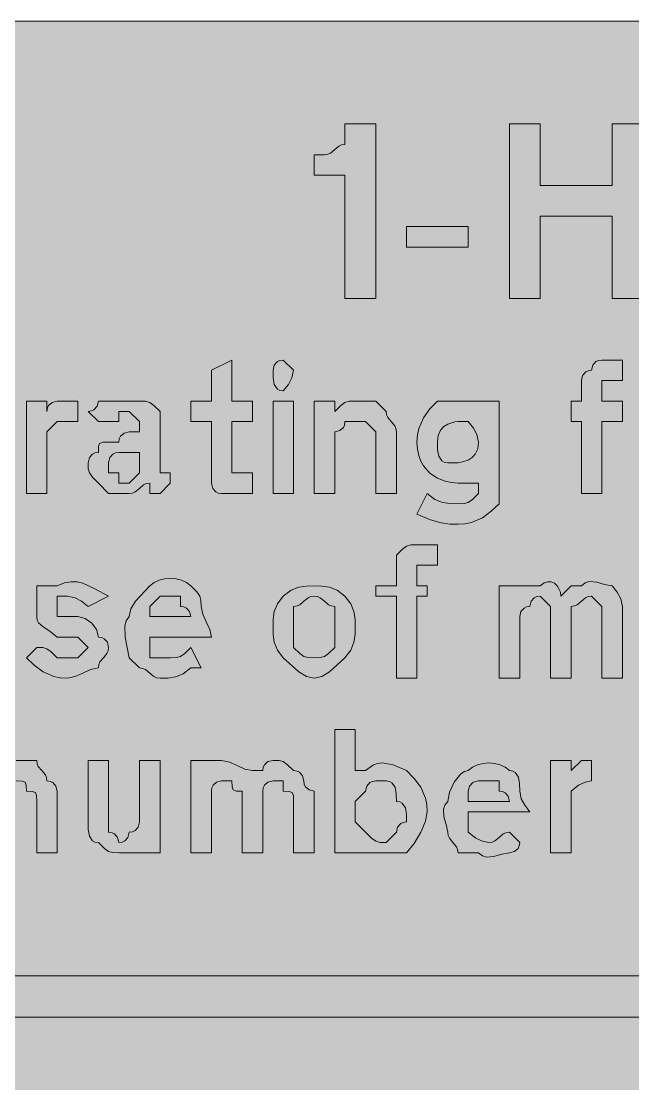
# Model space of a CAD drawing. Header units: metres. Extents: x 10 to 558, y 11 to 259.
# Drawn here: x 135.2 to 206.6, y 135.2 to 259.4 of the extents above; entities that cross this region are included whole.
import ezdxf

# ---------------------------------------------------------------- set-up
doc = ezdxf.new("R2010")
doc.units = ezdxf.units.M
for name, color, linetype, true_color in [('FILL_FIREBRICK_C36B00', 7, 'Continuous', 0xc36b00), ('FILL_WHITE_FFFFFF', 7, 'Continuous', 0xffffff), ('STROKE_WHITE_FFFFFF', 7, 'Continuous', 0xffffff)]:
    doc.layers.add(name, color=color, linetype=linetype, true_color=true_color)

msp = doc.modelspace()

# ---------------------------------------------------------------- hatches: boundary and pattern name
at = {"layer": 'FILL_FIREBRICK_C36B00', "true_color": 0xc36b00}
h = msp.add_hatch(color=7, dxfattribs=at)
h.dxf.hatch_style = 1
h.paths.add_polyline_path([(551.8, 259.39), (552.54, 259.23), (553.8, 258.69), (554.83, 257.92), (555.75, 257.04), (556.54, 256.54), (557.14, 255.95), (557.56, 255.31), (557.85, 254.64), (558.11, 253.33), (558.15, 252.24), (558.15, 18.24), (558.15, 15.84), (555.75, 13.44), (554.83, 12.56), (553.8, 11.79), (552.54, 11.25), (551.8, 11.09), (550.95, 11.04), (16.95, 11.04), (16.05, 11.06), (15.15, 11.19), (14.25, 11.55), (13.35, 12.24), (12.6, 12.39), (11.83, 12.75), (10.95, 13.44), (10.55, 13.94), (10.26, 14.53), (9.9, 15.84), (9.75, 18.24), (9.75, 252.24), (9.75, 254.64), (9.94, 255.52), (10.35, 256.29), (10.95, 257.04), (11.83, 257.75), (12.6, 258.24), (13.14, 258.73), (13.3, 259.04), (13.35, 259.44), (16.95, 259.44), (550.95, 259.44), (551.8, 259.39)])
at = {"layer": 'FILL_WHITE_FFFFFF', "true_color": 0xffffff}
h = msp.add_hatch(color=7, dxfattribs=at)
h.dxf.hatch_style = 1
h.paths.add_polyline_path([(172.95, 227.04), (172.95, 241.44), (169.35, 241.44), (169.35, 243.84), (170.55, 243.84), (170.95, 243.89), (171.26, 244.03), (171.75, 244.44), (172.24, 244.85), (172.55, 244.99), (172.95, 245.04), (172.95, 246.24), (172.95, 247.44), (176.55, 247.44), (176.55, 227.04), (172.95, 227.04)])
h = msp.add_hatch(color=7, dxfattribs=at)
h.dxf.hatch_style = 1
h.paths.add_polyline_path([(204.15, 236.64), (195.75, 236.64), (195.75, 227.04), (192.15, 227.04), (192.15, 247.44), (195.75, 247.44), (195.75, 240.24), (204.15, 240.24), (204.15, 247.44), (207.75, 247.44), (207.75, 227.04), (204.15, 227.04), (204.15, 236.64)])
h = msp.add_hatch(color=7, dxfattribs=at)
h.dxf.hatch_style = 1
h.paths.add_polyline_path([(180.15, 235.44), (187.35, 235.44), (187.35, 233.04), (180.15, 233.04), (180.15, 235.44)])
h = msp.add_hatch(color=7, dxfattribs=at)
h.dxf.hatch_style = 1
h.paths.add_polyline_path([(160.95, 206.64), (162.15, 206.64), (162.15, 204.24), (158.55, 204.24), (158.15, 204.29), (157.86, 204.43), (157.5, 204.84), (157.35, 205.44), (157.35, 206.64), (157.35, 212.64), (154.95, 212.64), (154.95, 215.04), (157.35, 215.04), (157.35, 218.64), (159.75, 219.84), (159.75, 215.04), (162.15, 215.04), (162.15, 212.64), (159.75, 212.64), (159.75, 206.64), (160.95, 206.64)])
h = msp.add_hatch(color=7, dxfattribs=at)
h.dxf.hatch_style = 1
h.paths.add_polyline_path([(166.76, 217.76), (166.35, 216.99), (165.75, 216.24), (165.35, 216.29), (165.06, 216.45), (164.7, 216.99), (164.57, 217.76), (164.55, 218.64), (164.7, 219.24), (165.06, 219.65), (165.35, 219.79), (165.75, 219.84), (166.95, 218.64), (166.76, 217.76)])
h = msp.add_hatch(color=7, dxfattribs=at)
h.dxf.hatch_style = 1
h.paths.add_polyline_path([(202.95, 204.24), (200.55, 204.24), (200.55, 212.64), (199.35, 212.64), (199.35, 215.04), (200.55, 215.04), (200.55, 217.44), (200.7, 218.04), (201.06, 218.45), (201.35, 218.59), (201.75, 218.64), (201.9, 219.24), (202.26, 219.65), (202.55, 219.79), (202.95, 219.84), (204.15, 219.84), (205.35, 219.84), (205.35, 217.44), (204.15, 217.44), (202.95, 217.44), (202.95, 216.24), (202.95, 215.04), (205.35, 215.04), (205.35, 212.64), (202.95, 212.64), (202.95, 204.24)])
h = msp.add_hatch(color=7, dxfattribs=at)
h.dxf.hatch_style = 1
h.paths.add_polyline_path([(138.2, 214.24), (138.34, 214.53), (138.75, 214.89), (139.35, 215.04), (141.75, 215.04), (141.75, 212.64), (139.35, 212.64), (138.15, 211.44), (138.15, 210.24), (138.15, 204.24), (135.75, 204.24), (135.75, 215.04), (138.15, 215.04), (138.15, 213.84), (138.2, 214.24)])
h = msp.add_hatch(color=7, dxfattribs=at)
h.dxf.hatch_style = 1
h.paths.add_polyline_path([(143.64, 214.03), (144, 214.44), (144.15, 215.04), (145.35, 215.04), (146.55, 215.04), (148.95, 215.04), (149.66, 215.02), (150.15, 214.89), (150.64, 214.53), (151.35, 213.84), (151.35, 212.64), (151.35, 210.24), (151.35, 206.64), (152.55, 206.64), (152.55, 205.44), (151.35, 204.24), (150.15, 204.24), (150.15, 205.44), (149.75, 205.39), (149.44, 205.25), (148.95, 204.84), (148.46, 204.43), (148.15, 204.29), (147.75, 204.24), (146.55, 204.24), (145.35, 204.24), (144.15, 205.44), (143.46, 206.15), (143.1, 206.64), (142.97, 207.13), (142.95, 207.84), (143.1, 208.44), (143.46, 208.85), (143.75, 208.99), (144.15, 209.04), (144.17, 209.73), (144.3, 210.09), (144.66, 210.22), (145.35, 210.24), (146.55, 210.24), (146.6, 210.64), (146.74, 210.93), (147.15, 211.29), (147.75, 211.44), (148.95, 211.44), (148.95, 212.64), (147.75, 213.84), (146.55, 213.84), (146.55, 212.64), (145.35, 212.64), (144.15, 212.64), (142.95, 213.84), (143.35, 213.89), (143.64, 214.03)])
h.paths.add_polyline_path([(148.95, 206.64), (148.95, 207.84), (148.95, 209.04), (147.75, 209.04), (146.55, 209.04), (146.15, 208.99), (145.86, 208.85), (145.5, 208.44), (145.35, 207.84), (145.35, 206.64), (146.55, 206.64), (146.55, 205.44), (147.75, 205.44), (148.95, 206.64)], flags=16)
h = msp.add_hatch(color=7, dxfattribs=at)
h.dxf.hatch_style = 1
h.paths.add_polyline_path([(164.55, 204.24), (164.55, 215.04), (166.95, 215.04), (166.95, 204.24), (164.55, 204.24)])
h = msp.add_hatch(color=7, dxfattribs=at)
h.dxf.hatch_style = 1
h.paths.add_polyline_path([(172.95, 212.64), (172.9, 212.24), (172.76, 211.95), (172.35, 211.59), (171.75, 211.44), (171.75, 204.24), (169.35, 204.24), (169.35, 215.04), (171.75, 215.04), (171.75, 213.84), (172.46, 214.53), (172.95, 214.89), (173.44, 215.02), (174.15, 215.04), (176.55, 215.04), (177.75, 213.84), (177.8, 213.44), (177.94, 213.13), (178.35, 212.64), (178.76, 212.15), (178.9, 211.84), (178.95, 211.44), (178.95, 204.24), (176.55, 204.24), (176.55, 211.44), (175.35, 212.64), (174.15, 212.64), (172.95, 212.64)])
h = msp.add_hatch(color=7, dxfattribs=at)
h.dxf.hatch_style = 1
h.paths.add_polyline_path([(190.95, 204.24), (190.95, 203.04), (190.03, 202.16), (189, 201.39), (187.74, 200.85), (187, 200.69), (186.15, 200.64), (185.23, 200.66), (184.2, 200.79), (182.94, 201.15), (181.35, 201.84), (182.55, 204.24), (183.45, 203.55), (184.35, 203.19), (185.25, 203.06), (186.15, 203.04), (186.86, 203.06), (187.35, 203.19), (187.84, 203.55), (188.55, 204.24), (188.55, 205.44), (187.35, 205.44), (186.15, 205.44), (185.4, 205.51), (184.63, 205.69), (183.75, 206.04), (182.87, 206.61), (182.1, 207.46), (181.79, 208.01), (181.56, 208.66), (181.4, 209.4), (181.35, 210.24), (181.4, 211.09), (181.56, 211.83), (182.1, 213.09), (182.87, 214.12), (183.75, 215.04), (186.15, 215.04), (187.35, 215.04), (188.55, 215.04), (190.95, 215.04), (190.95, 204.24)])
h.paths.add_polyline_path([(184.95, 212.34), (184.51, 212.05), (184.12, 211.63), (183.85, 211.03), (183.75, 210.24), (183.77, 209.36), (183.9, 208.59), (184.26, 208.05), (184.55, 207.89), (184.95, 207.84), (186.15, 207.84), (186.52, 207.88), (187.35, 208.14), (187.79, 208.43), (188.17, 208.85), (188.45, 209.45), (188.55, 210.24), (188.36, 211.12), (187.95, 211.89), (187.35, 212.64), (186.15, 212.64), (185.77, 212.6), (184.95, 212.34)], flags=16)
h = msp.add_hatch(color=7, dxfattribs=at)
h.dxf.hatch_style = 1
h.paths.add_polyline_path([(181.35, 182.64), (178.95, 182.64), (178.95, 192.24), (176.55, 192.24), (176.55, 193.44), (178.95, 193.44), (178.95, 195.84), (178.95, 197.04), (179.66, 197.73), (180.15, 198.09), (180.64, 198.22), (181.35, 198.24), (182.55, 198.24), (183.75, 198.24), (183.75, 195.84), (182.55, 195.84), (181.35, 195.84), (181.35, 194.64), (181.35, 193.44), (182.55, 193.44), (182.55, 192.24), (181.35, 192.24), (181.35, 182.64)])
h = msp.add_hatch(color=7, dxfattribs=at)
h.dxf.hatch_style = 1
h.paths.add_polyline_path([(140.55, 189.84), (141.75, 189.84), (142.63, 189.63), (143.4, 189.09), (143.94, 188.32), (144.15, 187.44), (144.55, 187.39), (144.84, 187.25), (145.2, 186.84), (145.35, 186.24), (145.3, 185.84), (145.16, 185.53), (144.75, 185.04), (144.34, 184.55), (144.2, 184.24), (144.15, 183.84), (143.25, 183.65), (142.35, 183.24), (141.45, 182.83), (140.55, 182.64), (139.7, 182.69), (138.96, 182.85), (137.7, 183.39), (136.67, 184.16), (135.75, 185.04), (136.95, 186.24), (137.66, 186.22), (138.15, 186.09), (138.64, 185.73), (139.35, 185.04), (140.55, 185.04), (141.75, 185.04), (142.95, 186.24), (141.75, 187.44), (140.55, 187.44), (139.35, 187.44), (138.47, 188.15), (137.7, 188.64), (137.16, 189.13), (137, 189.44), (136.95, 189.84), (136.95, 191.04), (136.95, 192.24), (136.95, 193.44), (139.35, 193.44), (140.2, 193.78), (140.96, 193.93), (141.67, 193.9), (142.35, 193.74), (143.74, 193.1), (145.35, 192.24), (142.95, 191.04), (142.2, 191.64), (141.43, 192.05), (140.55, 192.24), (139.35, 192.24), (139.35, 191.04), (139.35, 189.84), (140.55, 189.84)])
h = msp.add_hatch(color=7, dxfattribs=at)
h.dxf.hatch_style = 1
h.paths.add_polyline_path([(150.64, 182.83), (150.15, 183.24), (149.66, 183.65), (149.35, 183.79), (148.95, 183.84), (147.75, 185.04), (147.3, 187.44), (147.24, 188.75), (147.41, 189.34), (147.75, 189.84), (147.96, 190.74), (148.5, 191.64), (150.15, 193.44), (150.65, 193.83), (151.24, 194.11), (151.88, 194.28), (152.55, 194.34), (153.22, 194.28), (153.86, 194.11), (154.45, 193.83), (154.95, 193.44), (155.64, 192.73), (156, 192.24), (156.13, 191.75), (156.15, 191.04), (156.34, 190.14), (156.75, 189.24), (157.16, 188.34), (157.35, 187.44), (150.15, 187.44), (150.15, 186.24), (150.15, 185.04), (152.55, 185.04), (153.26, 185.06), (153.75, 185.19), (154.24, 185.55), (154.95, 186.24), (156.15, 183.84), (154.95, 183.84), (154.05, 183.15), (153.15, 182.79), (152.25, 182.66), (151.35, 182.64), (150.95, 182.69), (150.64, 182.83)])
h.paths.add_polyline_path([(154.8, 190.44), (154.44, 190.85), (154.15, 190.99), (153.75, 191.04), (153.75, 192.24), (151.35, 192.24), (150.15, 191.04), (150.15, 189.84), (154.95, 189.84), (154.8, 190.44)], flags=16)
h = msp.add_hatch(color=7, dxfattribs=at)
h.dxf.hatch_style = 1
h.paths.add_polyline_path([(194.55, 193.44), (195.75, 193.44), (196.2, 193.78), (196.63, 193.93), (197.04, 193.9), (197.4, 193.74), (197.71, 193.46), (197.94, 193.1), (198.1, 192.69), (198.15, 192.24), (199.35, 193.44), (200.55, 193.44), (201, 193.78), (201.45, 193.95), (202.35, 193.89), (203.25, 193.61), (204.15, 193.44), (204.75, 192.69), (205.16, 191.92), (205.35, 191.04), (205.35, 182.64), (202.95, 182.64), (202.95, 189.84), (202.95, 191.04), (201.75, 192.24), (201.35, 192.19), (201.04, 192.05), (200.55, 191.64), (200.06, 191.23), (199.75, 191.09), (199.35, 191.04), (199.35, 189.84), (199.35, 182.64), (196.95, 182.64), (196.95, 189.84), (196.95, 191.04), (195.75, 192.24), (195.35, 192.19), (195.06, 192.05), (194.7, 191.64), (194.55, 191.04), (194.15, 190.99), (193.86, 190.85), (193.5, 190.44), (193.35, 189.84), (193.35, 182.64), (190.95, 182.64), (190.95, 193.44), (193.35, 193.44), (194.55, 193.44)])
h = msp.add_hatch(color=7, dxfattribs=at)
h.dxf.hatch_style = 1
h.paths.add_polyline_path([(164.7, 190.44), (165.06, 191.34), (165.75, 192.24), (166.65, 192.93), (167.55, 193.29), (168.45, 193.42), (169.35, 193.44), (170.25, 193.42), (171.15, 193.29), (172.05, 192.93), (172.95, 192.24), (173.64, 191.34), (174, 190.44), (174.13, 189.54), (174.15, 188.64), (174.13, 187.74), (174, 186.84), (173.64, 185.94), (172.95, 185.04), (171.15, 183.39), (170.25, 182.85), (169.35, 182.64), (168.45, 182.85), (167.55, 183.39), (165.75, 185.04), (165.06, 185.94), (164.7, 186.84), (164.57, 187.74), (164.55, 188.64), (164.57, 189.54), (164.7, 190.44)])
h.paths.add_polyline_path([(168.64, 192.05), (168.15, 191.64), (167.66, 191.23), (167.35, 191.09), (166.95, 191.04), (166.95, 188.64), (166.95, 186.24), (167.66, 185.55), (168.15, 185.19), (168.64, 185.06), (169.35, 185.04), (170.06, 185.06), (170.55, 185.19), (171.04, 185.55), (171.75, 186.24), (171.75, 188.64), (171.75, 191.04), (171.35, 191.09), (171.04, 191.23), (170.55, 191.64), (170.06, 192.05), (169.75, 192.19), (169.35, 192.24), (168.95, 192.19), (168.64, 192.05)], flags=16)
h = msp.add_hatch(color=7, dxfattribs=at)
h.dxf.hatch_style = 1
h.paths.add_polyline_path([(176.76, 172.68), (177.3, 172.74), (178.56, 172.51), (180.15, 171.84), (181.03, 170.92), (181.8, 169.89), (182.34, 168.63), (182.5, 167.89), (182.55, 167.04), (182.34, 165.95), (181.8, 164.64), (181.03, 163.33), (180.15, 162.24), (177.75, 162.24), (175.35, 162.24), (174.15, 162.24), (171.75, 162.24), (171.75, 176.64), (174.15, 176.64), (174.15, 171.84), (175.35, 171.84), (176.27, 172.51), (176.76, 172.68)])
h.paths.add_polyline_path([(179.1, 165.24), (179.46, 165.65), (179.75, 165.79), (180.15, 165.84), (180.13, 166.72), (180, 167.49), (179.64, 168.03), (179.35, 168.19), (178.95, 168.24), (178.93, 169.12), (178.8, 169.89), (178.44, 170.43), (178.15, 170.59), (177.75, 170.64), (176.55, 170.64), (176.15, 170.59), (175.86, 170.45), (175.5, 170.04), (175.35, 169.44), (174.15, 168.24), (174.15, 165.84), (175.35, 164.64), (176.06, 163.95), (176.55, 163.59), (177.04, 163.46), (177.75, 163.44), (178.95, 164.64), (179.1, 165.24)], flags=16)
h = msp.add_hatch(color=7, dxfattribs=at)
h.dxf.hatch_style = 1
h.paths.add_polyline_path([(133.95, 170.49), (133.54, 170.13), (133.4, 169.84), (133.35, 169.44), (133.35, 168.24), (133.35, 162.24), (130.95, 162.24), (130.95, 173.04), (133.35, 173.04), (133.35, 171.84), (134.55, 173.04), (136.95, 173.04), (137, 172.64), (137.14, 172.33), (137.55, 171.84), (137.96, 171.35), (138.1, 171.04), (138.15, 170.64), (138.55, 170.59), (138.84, 170.45), (139.2, 170.04), (139.35, 169.44), (139.35, 162.24), (136.95, 162.24), (136.95, 168.24), (136.93, 168.93), (136.8, 169.29), (136.44, 169.42), (135.75, 169.44), (135.73, 170.13), (135.6, 170.49), (135.24, 170.62), (134.55, 170.64), (133.95, 170.49)])
h = msp.add_hatch(color=7, dxfattribs=at)
h.dxf.hatch_style = 1
h.paths.add_polyline_path([(145.84, 162.26), (145.35, 162.39), (144.86, 162.75), (144.15, 163.44), (143.75, 163.49), (143.46, 163.65), (143.1, 164.19), (142.97, 164.96), (142.95, 165.84), (142.95, 173.04), (145.35, 173.04), (145.35, 165.84), (145.35, 164.64), (145.75, 164.59), (146.04, 164.45), (146.4, 164.04), (146.55, 163.44), (146.95, 163.49), (147.24, 163.63), (147.6, 164.04), (147.75, 164.64), (148.15, 164.69), (148.44, 164.83), (148.8, 165.24), (148.95, 165.84), (148.95, 173.04), (151.35, 173.04), (151.35, 162.24), (148.95, 162.24), (147.75, 162.24), (146.55, 162.24), (145.84, 162.26)])
h = msp.add_hatch(color=7, dxfattribs=at)
h.dxf.hatch_style = 1
h.paths.add_polyline_path([(159.45, 172.85), (160.35, 172.44), (161.25, 172.03), (162.15, 171.84), (163.35, 171.84), (163.4, 172.24), (163.54, 172.53), (163.95, 172.89), (164.55, 173.04), (165.26, 173.02), (165.75, 172.89), (166.24, 172.53), (166.95, 171.84), (167.35, 171.79), (167.64, 171.65), (168, 171.24), (168.15, 170.64), (168.2, 170.24), (168.34, 169.95), (168.75, 169.59), (169.35, 169.44), (169.35, 162.24), (166.95, 162.24), (166.95, 168.24), (166.93, 168.93), (166.8, 169.29), (166.44, 169.42), (165.75, 169.44), (165.75, 170.64), (164.55, 170.64), (163.95, 170.49), (163.54, 170.13), (163.4, 169.84), (163.35, 169.44), (163.35, 168.24), (163.35, 162.24), (160.95, 162.24), (160.95, 168.24), (160.95, 169.44), (160.26, 169.46), (159.9, 169.59), (159.77, 169.95), (159.75, 170.64), (158.55, 170.64), (157.95, 170.49), (157.54, 170.13), (157.4, 169.84), (157.35, 169.44), (157.35, 168.24), (157.35, 162.24), (154.95, 162.24), (154.95, 173.04), (157.35, 173.04), (158.55, 173.04), (159.45, 172.85)])
h = msp.add_hatch(color=7, dxfattribs=at)
h.dxf.hatch_style = 1
h.paths.add_polyline_path([(186.1, 162.64), (185.96, 162.95), (185.55, 163.44), (185.14, 163.93), (185, 164.24), (184.95, 164.64), (184.78, 165.54), (184.5, 166.44), (184.44, 167.34), (184.61, 167.79), (184.95, 168.24), (185.16, 169.31), (185.7, 170.49), (186.47, 171.45), (186.9, 171.73), (187.35, 171.84), (187.85, 172.23), (188.44, 172.51), (189.08, 172.68), (189.75, 172.74), (190.42, 172.68), (191.06, 172.51), (191.65, 172.23), (192.15, 171.84), (192.55, 171.79), (192.84, 171.63), (193.2, 171.09), (193.33, 170.32), (193.35, 169.44), (193.54, 168.56), (193.95, 167.79), (194.55, 167.04), (187.35, 167.04), (187.35, 164.64), (188.23, 163.95), (189, 163.59), (189.75, 163.44), (190.15, 163.49), (190.46, 163.63), (190.95, 164.04), (191.44, 164.45), (191.75, 164.59), (192.15, 164.64), (193.35, 163.44), (193.3, 163.04), (193.16, 162.75), (192.75, 162.39), (192.15, 162.24), (191.25, 162.07), (190.35, 161.79), (189.45, 161.73), (189, 161.9), (188.55, 162.24), (186.15, 162.24), (186.1, 162.64)])
h.paths.add_polyline_path([(192, 168.84), (191.64, 169.25), (191.35, 169.39), (190.95, 169.44), (190.95, 170.64), (188.55, 170.64), (188.15, 170.59), (187.86, 170.45), (187.5, 170.04), (187.35, 169.44), (187.35, 168.24), (192.15, 168.24), (192, 168.84)], flags=16)
h = msp.add_hatch(color=7, dxfattribs=at)
h.dxf.hatch_style = 1
h.paths.add_polyline_path([(200.55, 173.04), (201.75, 173.04), (201.75, 170.64), (201, 170.49), (200.23, 170.13), (199.35, 169.44), (199.35, 168.24), (199.35, 162.24), (196.95, 162.24), (196.95, 173.04), (199.35, 173.04), (199.35, 171.84), (200.55, 173.04)])
h = msp.add_hatch(color=7, dxfattribs=at)
h.dxf.hatch_style = 1
h.paths.add_polyline_path([(62.55, 143.04), (62.55, 147.84), (495.75, 147.84), (490.95, 152.64), (498.15, 152.64), (505.35, 145.44), (498.15, 139.44), (490.95, 139.44), (495.75, 143.04), (62.55, 143.04)])

# ---------------------------------------------------------------- linework, layer by layer
at = {"layer": 'FILL_FIREBRICK_C36B00', "lineweight": 0, "true_color": 0xc36b00}
msp.add_lwpolyline([(16.95, 259.44), (550.95, 259.44)], dxfattribs=at)
at = {"layer": 'FILL_WHITE_FFFFFF', "lineweight": 0, "true_color": 0xffffff}
for points in [[(172.95, 227.04), (172.95, 241.44), (169.35, 241.44), (169.35, 243.84), (170.55, 243.84), (170.95, 243.89), (171.26, 244.03), (171.75, 244.44), (172.24, 244.85), (172.55, 244.99), (172.95, 245.04), (172.95, 246.24), (172.95, 247.44), (176.55, 247.44), (176.55, 227.04)], [(204.15, 236.64), (195.75, 236.64), (195.75, 227.04), (192.15, 227.04), (192.15, 247.44), (195.75, 247.44), (195.75, 240.24), (204.15, 240.24), (204.15, 247.44), (207.75, 247.44), (207.75, 227.04), (204.15, 227.04)], [(180.15, 235.44), (187.35, 235.44), (187.35, 233.04), (180.15, 233.04)], [(160.95, 206.64), (162.15, 206.64), (162.15, 204.24), (158.55, 204.24), (158.15, 204.29), (157.86, 204.43), (157.5, 204.84), (157.35, 205.44), (157.35, 206.64), (157.35, 212.64), (154.95, 212.64), (154.95, 215.04), (157.35, 215.04), (157.35, 218.64), (159.75, 219.84), (159.75, 215.04), (162.15, 215.04), (162.15, 212.64), (159.75, 212.64), (159.75, 206.64)], [(166.76, 217.76), (166.35, 216.99), (165.75, 216.24), (165.35, 216.29), (165.06, 216.45), (164.7, 216.99), (164.57, 217.76), (164.55, 218.64), (164.7, 219.24), (165.06, 219.65), (165.35, 219.79), (165.75, 219.84), (166.95, 218.64)], [(202.95, 204.24), (200.55, 204.24), (200.55, 212.64), (199.35, 212.64), (199.35, 215.04), (200.55, 215.04), (200.55, 217.44), (200.7, 218.04), (201.06, 218.45), (201.35, 218.59), (201.75, 218.64), (201.9, 219.24), (202.26, 219.65), (202.55, 219.79), (202.95, 219.84), (204.15, 219.84), (205.35, 219.84), (205.35, 217.44), (204.15, 217.44), (202.95, 217.44), (202.95, 216.24), (202.95, 215.04), (205.35, 215.04), (205.35, 212.64), (202.95, 212.64)], [(138.2, 214.24), (138.34, 214.53), (138.75, 214.89), (139.35, 215.04), (141.75, 215.04), (141.75, 212.64), (139.35, 212.64), (138.15, 211.44), (138.15, 210.24), (138.15, 204.24), (135.75, 204.24), (135.75, 215.04), (138.15, 215.04), (138.15, 213.84)], [(143.64, 214.03), (144, 214.44), (144.15, 215.04), (145.35, 215.04), (146.55, 215.04), (148.95, 215.04), (149.66, 215.02), (150.15, 214.89), (150.64, 214.53), (151.35, 213.84), (151.35, 212.64), (151.35, 210.24), (151.35, 206.64), (152.55, 206.64), (152.55, 205.44), (151.35, 204.24), (150.15, 204.24), (150.15, 205.44), (149.75, 205.39), (149.44, 205.25), (148.95, 204.84), (148.46, 204.43), (148.15, 204.29), (147.75, 204.24), (146.55, 204.24), (145.35, 204.24), (144.15, 205.44), (143.46, 206.15), (143.1, 206.64), (142.97, 207.13), (142.95, 207.84), (143.1, 208.44), (143.46, 208.85), (143.75, 208.99), (144.15, 209.04), (144.17, 209.73), (144.3, 210.09), (144.66, 210.22), (145.35, 210.24), (146.55, 210.24), (146.6, 210.64), (146.74, 210.93), (147.15, 211.29), (147.75, 211.44), (148.95, 211.44), (148.95, 212.64), (147.75, 213.84), (146.55, 213.84), (146.55, 212.64), (145.35, 212.64), (144.15, 212.64), (142.95, 213.84), (143.35, 213.89)], [(164.55, 204.24), (164.55, 215.04), (166.95, 215.04), (166.95, 204.24)], [(172.95, 212.64), (172.9, 212.24), (172.76, 211.95), (172.35, 211.59), (171.75, 211.44), (171.75, 204.24), (169.35, 204.24), (169.35, 215.04), (171.75, 215.04), (171.75, 213.84), (172.46, 214.53), (172.95, 214.89), (173.44, 215.02), (174.15, 215.04), (176.55, 215.04), (177.75, 213.84), (177.8, 213.44), (177.94, 213.13), (178.35, 212.64), (178.76, 212.15), (178.9, 211.84), (178.95, 211.44), (178.95, 204.24), (176.55, 204.24), (176.55, 211.44), (175.35, 212.64), (174.15, 212.64)], [(190.95, 204.24), (190.95, 203.04), (190.03, 202.16), (189, 201.39), (187.74, 200.85), (187, 200.69), (186.15, 200.64), (185.23, 200.66), (184.2, 200.79), (182.94, 201.15), (181.35, 201.84), (182.55, 204.24), (183.45, 203.55), (184.35, 203.19), (185.25, 203.06), (186.15, 203.04), (186.86, 203.06), (187.35, 203.19), (187.84, 203.55), (188.55, 204.24), (188.55, 205.44), (187.35, 205.44), (186.15, 205.44), (185.4, 205.51), (184.63, 205.69), (183.75, 206.04), (182.87, 206.61), (182.1, 207.46), (181.79, 208.01), (181.56, 208.66), (181.4, 209.4), (181.35, 210.24), (181.4, 211.09), (181.56, 211.83), (182.1, 213.09), (182.87, 214.12), (183.75, 215.04), (186.15, 215.04), (187.35, 215.04), (188.55, 215.04), (190.95, 215.04)], [(184.95, 212.34), (184.51, 212.05), (184.12, 211.63), (183.85, 211.03), (183.75, 210.24), (183.77, 209.36), (183.9, 208.59), (184.26, 208.05), (184.55, 207.89), (184.95, 207.84), (186.15, 207.84), (186.52, 207.88), (187.35, 208.14), (187.79, 208.43), (188.17, 208.85), (188.45, 209.45), (188.55, 210.24), (188.36, 211.12), (187.95, 211.89), (187.35, 212.64), (186.15, 212.64), (185.77, 212.6)], [(148.95, 206.64), (148.95, 207.84), (148.95, 209.04), (147.75, 209.04), (146.55, 209.04), (146.15, 208.99), (145.86, 208.85), (145.5, 208.44), (145.35, 207.84), (145.35, 206.64), (146.55, 206.64), (146.55, 205.44), (147.75, 205.44)], [(181.35, 182.64), (178.95, 182.64), (178.95, 192.24), (176.55, 192.24), (176.55, 193.44), (178.95, 193.44), (178.95, 195.84), (178.95, 197.04), (179.66, 197.73), (180.15, 198.09), (180.64, 198.22), (181.35, 198.24), (182.55, 198.24), (183.75, 198.24), (183.75, 195.84), (182.55, 195.84), (181.35, 195.84), (181.35, 194.64), (181.35, 193.44), (182.55, 193.44), (182.55, 192.24), (181.35, 192.24)], [(140.55, 189.84), (141.75, 189.84), (142.63, 189.63), (143.4, 189.09), (143.94, 188.32), (144.15, 187.44), (144.55, 187.39), (144.84, 187.25), (145.2, 186.84), (145.35, 186.24), (145.3, 185.84), (145.16, 185.53), (144.75, 185.04), (144.34, 184.55), (144.2, 184.24), (144.15, 183.84), (143.25, 183.65), (142.35, 183.24), (141.45, 182.83), (140.55, 182.64), (139.7, 182.69), (138.96, 182.85), (137.7, 183.39), (136.67, 184.16), (135.75, 185.04), (136.95, 186.24), (137.66, 186.22), (138.15, 186.09), (138.64, 185.73), (139.35, 185.04), (140.55, 185.04), (141.75, 185.04), (142.95, 186.24), (141.75, 187.44), (140.55, 187.44), (139.35, 187.44), (138.47, 188.15), (137.7, 188.64), (137.16, 189.13), (137, 189.44), (136.95, 189.84), (136.95, 191.04), (136.95, 192.24), (136.95, 193.44), (139.35, 193.44), (140.2, 193.78), (140.96, 193.93), (141.67, 193.9), (142.35, 193.74), (143.74, 193.1), (145.35, 192.24), (142.95, 191.04), (142.2, 191.64), (141.43, 192.05), (140.55, 192.24), (139.35, 192.24), (139.35, 191.04), (139.35, 189.84)], [(150.64, 182.83), (150.15, 183.24), (149.66, 183.65), (149.35, 183.79), (148.95, 183.84), (147.75, 185.04), (147.3, 187.44), (147.24, 188.75), (147.41, 189.34), (147.75, 189.84), (147.96, 190.74), (148.5, 191.64), (150.15, 193.44), (150.65, 193.83), (151.24, 194.11), (151.88, 194.28), (152.55, 194.34), (153.22, 194.28), (153.86, 194.11), (154.45, 193.83), (154.95, 193.44), (155.64, 192.73), (156, 192.24), (156.13, 191.75), (156.15, 191.04), (156.34, 190.14), (156.75, 189.24), (157.16, 188.34), (157.35, 187.44), (150.15, 187.44), (150.15, 186.24), (150.15, 185.04), (152.55, 185.04), (153.26, 185.06), (153.75, 185.19), (154.24, 185.55), (154.95, 186.24), (156.15, 183.84), (154.95, 183.84), (154.05, 183.15), (153.15, 182.79), (152.25, 182.66), (151.35, 182.64), (150.95, 182.69)], [(194.55, 193.44), (195.75, 193.44), (196.2, 193.78), (196.63, 193.93), (197.04, 193.9), (197.4, 193.74), (197.71, 193.46), (197.94, 193.1), (198.1, 192.69), (198.15, 192.24), (199.35, 193.44), (200.55, 193.44), (201, 193.78), (201.45, 193.95), (202.35, 193.89), (203.25, 193.61), (204.15, 193.44), (204.75, 192.69), (205.16, 191.92), (205.35, 191.04), (205.35, 182.64), (202.95, 182.64), (202.95, 189.84), (202.95, 191.04), (201.75, 192.24), (201.35, 192.19), (201.04, 192.05), (200.55, 191.64), (200.06, 191.23), (199.75, 191.09), (199.35, 191.04), (199.35, 189.84), (199.35, 182.64), (196.95, 182.64), (196.95, 189.84), (196.95, 191.04), (195.75, 192.24), (195.35, 192.19), (195.06, 192.05), (194.7, 191.64), (194.55, 191.04), (194.15, 190.99), (193.86, 190.85), (193.5, 190.44), (193.35, 189.84), (193.35, 182.64), (190.95, 182.64), (190.95, 193.44), (193.35, 193.44)], [(164.7, 190.44), (165.06, 191.34), (165.75, 192.24), (166.65, 192.93), (167.55, 193.29), (168.45, 193.42), (169.35, 193.44), (170.25, 193.42), (171.15, 193.29), (172.05, 192.93), (172.95, 192.24), (173.64, 191.34), (174, 190.44), (174.13, 189.54), (174.15, 188.64), (174.13, 187.74), (174, 186.84), (173.64, 185.94), (172.95, 185.04), (171.15, 183.39), (170.25, 182.85), (169.35, 182.64), (168.45, 182.85), (167.55, 183.39), (165.75, 185.04), (165.06, 185.94), (164.7, 186.84), (164.57, 187.74), (164.55, 188.64), (164.57, 189.54)], [(154.8, 190.44), (154.44, 190.85), (154.15, 190.99), (153.75, 191.04), (153.75, 192.24), (151.35, 192.24), (150.15, 191.04), (150.15, 189.84), (154.95, 189.84)], [(168.64, 192.05), (168.15, 191.64), (167.66, 191.23), (167.35, 191.09), (166.95, 191.04), (166.95, 188.64), (166.95, 186.24), (167.66, 185.55), (168.15, 185.19), (168.64, 185.06), (169.35, 185.04), (170.06, 185.06), (170.55, 185.19), (171.04, 185.55), (171.75, 186.24), (171.75, 188.64), (171.75, 191.04), (171.35, 191.09), (171.04, 191.23), (170.55, 191.64), (170.06, 192.05), (169.75, 192.19), (169.35, 192.24), (168.95, 192.19)], [(176.76, 172.68), (177.3, 172.74), (178.56, 172.51), (180.15, 171.84), (181.03, 170.92), (181.8, 169.89), (182.34, 168.63), (182.5, 167.89), (182.55, 167.04), (182.34, 165.95), (181.8, 164.64), (181.03, 163.33), (180.15, 162.24), (177.75, 162.24), (175.35, 162.24), (174.15, 162.24), (171.75, 162.24), (171.75, 176.64), (174.15, 176.64), (174.15, 171.84), (175.35, 171.84), (176.27, 172.51)], [(145.84, 162.26), (145.35, 162.39), (144.86, 162.75), (144.15, 163.44), (143.75, 163.49), (143.46, 163.65), (143.1, 164.19), (142.97, 164.96), (142.95, 165.84), (142.95, 173.04), (145.35, 173.04), (145.35, 165.84), (145.35, 164.64), (145.75, 164.59), (146.04, 164.45), (146.4, 164.04), (146.55, 163.44), (146.95, 163.49), (147.24, 163.63), (147.6, 164.04), (147.75, 164.64), (148.15, 164.69), (148.44, 164.83), (148.8, 165.24), (148.95, 165.84), (148.95, 173.04), (151.35, 173.04), (151.35, 162.24), (148.95, 162.24), (147.75, 162.24), (146.55, 162.24)], [(159.45, 172.85), (160.35, 172.44), (161.25, 172.03), (162.15, 171.84), (163.35, 171.84), (163.4, 172.24), (163.54, 172.53), (163.95, 172.89), (164.55, 173.04), (165.26, 173.02), (165.75, 172.89), (166.24, 172.53), (166.95, 171.84), (167.35, 171.79), (167.64, 171.65), (168, 171.24), (168.15, 170.64), (168.2, 170.24), (168.34, 169.95), (168.75, 169.59), (169.35, 169.44), (169.35, 162.24), (166.95, 162.24), (166.95, 168.24), (166.93, 168.93), (166.8, 169.29), (166.44, 169.42), (165.75, 169.44), (165.75, 170.64), (164.55, 170.64), (163.95, 170.49), (163.54, 170.13), (163.4, 169.84), (163.35, 169.44), (163.35, 168.24), (163.35, 162.24), (160.95, 162.24), (160.95, 168.24), (160.95, 169.44), (160.26, 169.46), (159.9, 169.59), (159.77, 169.95), (159.75, 170.64), (158.55, 170.64), (157.95, 170.49), (157.54, 170.13), (157.4, 169.84), (157.35, 169.44), (157.35, 168.24), (157.35, 162.24), (154.95, 162.24), (154.95, 173.04), (157.35, 173.04), (158.55, 173.04)], [(186.1, 162.64), (185.96, 162.95), (185.55, 163.44), (185.14, 163.93), (185, 164.24), (184.95, 164.64), (184.78, 165.54), (184.5, 166.44), (184.44, 167.34), (184.61, 167.79), (184.95, 168.24), (185.16, 169.31), (185.7, 170.49), (186.47, 171.45), (186.9, 171.73), (187.35, 171.84), (187.85, 172.23), (188.44, 172.51), (189.08, 172.68), (189.75, 172.74), (190.42, 172.68), (191.06, 172.51), (191.65, 172.23), (192.15, 171.84), (192.55, 171.79), (192.84, 171.63), (193.2, 171.09), (193.33, 170.32), (193.35, 169.44), (193.54, 168.56), (193.95, 167.79), (194.55, 167.04), (187.35, 167.04), (187.35, 164.64), (188.23, 163.95), (189, 163.59), (189.75, 163.44), (190.15, 163.49), (190.46, 163.63), (190.95, 164.04), (191.44, 164.45), (191.75, 164.59), (192.15, 164.64), (193.35, 163.44), (193.3, 163.04), (193.16, 162.75), (192.75, 162.39), (192.15, 162.24), (191.25, 162.07), (190.35, 161.79), (189.45, 161.73), (189, 161.9), (188.55, 162.24), (186.15, 162.24)], [(200.55, 173.04), (201.75, 173.04), (201.75, 170.64), (201, 170.49), (200.23, 170.13), (199.35, 169.44), (199.35, 168.24), (199.35, 162.24), (196.95, 162.24), (196.95, 173.04), (199.35, 173.04), (199.35, 171.84)], [(179.1, 165.24), (179.46, 165.65), (179.75, 165.79), (180.15, 165.84), (180.13, 166.72), (180, 167.49), (179.64, 168.03), (179.35, 168.19), (178.95, 168.24), (178.93, 169.12), (178.8, 169.89), (178.44, 170.43), (178.15, 170.59), (177.75, 170.64), (176.55, 170.64), (176.15, 170.59), (175.86, 170.45), (175.5, 170.04), (175.35, 169.44), (174.15, 168.24), (174.15, 165.84), (175.35, 164.64), (176.06, 163.95), (176.55, 163.59), (177.04, 163.46), (177.75, 163.44), (178.95, 164.64)], [(192, 168.84), (191.64, 169.25), (191.35, 169.39), (190.95, 169.44), (190.95, 170.64), (188.55, 170.64), (188.15, 170.59), (187.86, 170.45), (187.5, 170.04), (187.35, 169.44), (187.35, 168.24), (192.15, 168.24)], [(62.55, 143.04), (62.55, 147.84), (495.75, 147.84), (490.95, 152.64), (498.15, 152.64), (505.35, 145.44), (498.15, 139.44), (490.95, 139.44), (495.75, 143.04)]]:
    msp.add_lwpolyline(points, close=True, dxfattribs=at)
msp.add_lwpolyline([(134.55, 173.04), (136.95, 173.04), (137, 172.64), (137.14, 172.33), (137.55, 171.84), (137.96, 171.35), (138.1, 171.04), (138.15, 170.64), (138.55, 170.59), (138.84, 170.45), (139.2, 170.04), (139.35, 169.44), (139.35, 162.24), (136.95, 162.24), (136.95, 168.24), (136.93, 168.93), (136.8, 169.29), (136.44, 169.42), (135.75, 169.44), (135.73, 170.13), (135.6, 170.49), (135.24, 170.62), (134.55, 170.64)], dxfattribs=at)
at = {"layer": 'STROKE_WHITE_FFFFFF', "lineweight": 0, "true_color": 0xffffff}
for points in [[(204.15, 227.04), (207.75, 227.04), (204.15, 227.04)], [(141.95, 215.68), (141.95, 215.68)], [(141.95, 215.68), (141.95, 215.68)], [(141.95, 215.68), (141.95, 215.68)]]:
    msp.add_lwpolyline(points, dxfattribs=at)

doc.saveas('drawing.dxf')
